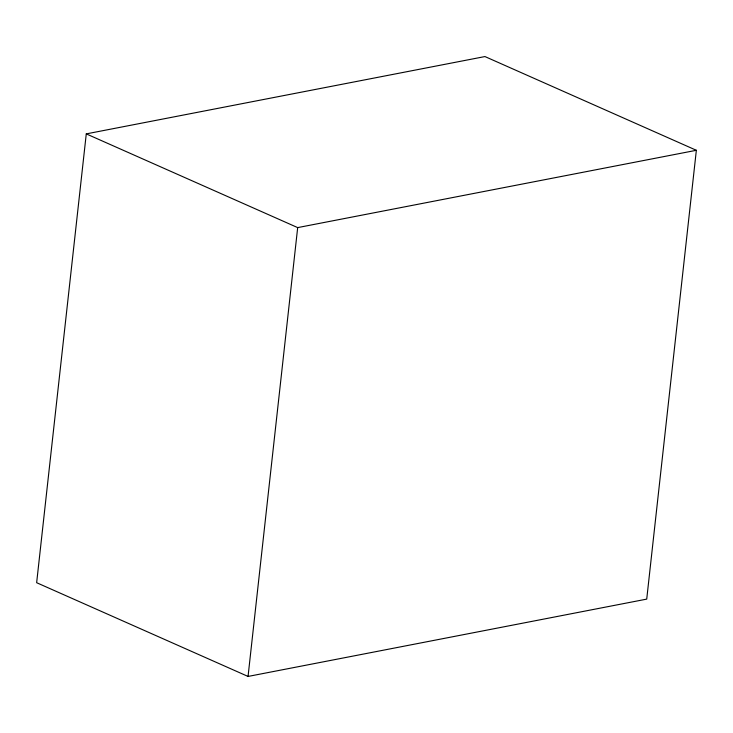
<?xml version="1.0" encoding="UTF-8"?>
<svg xmlns="http://www.w3.org/2000/svg" width="733" height="733" viewBox="0 0 733 733"><rect width="100%" height="100%" fill="white"/><g stroke="black" fill="none" stroke-linecap="round" stroke-linejoin="round"><path stroke-width="1.1" d="M86.274 133.882L36.65 582.708L248.056 676.44L646.726 599.118L696.35 150.292L484.944 56.56L86.274 133.882L297.68 227.606L696.35 150.292M248.056 676.44L297.68 227.606"/></g></svg>
